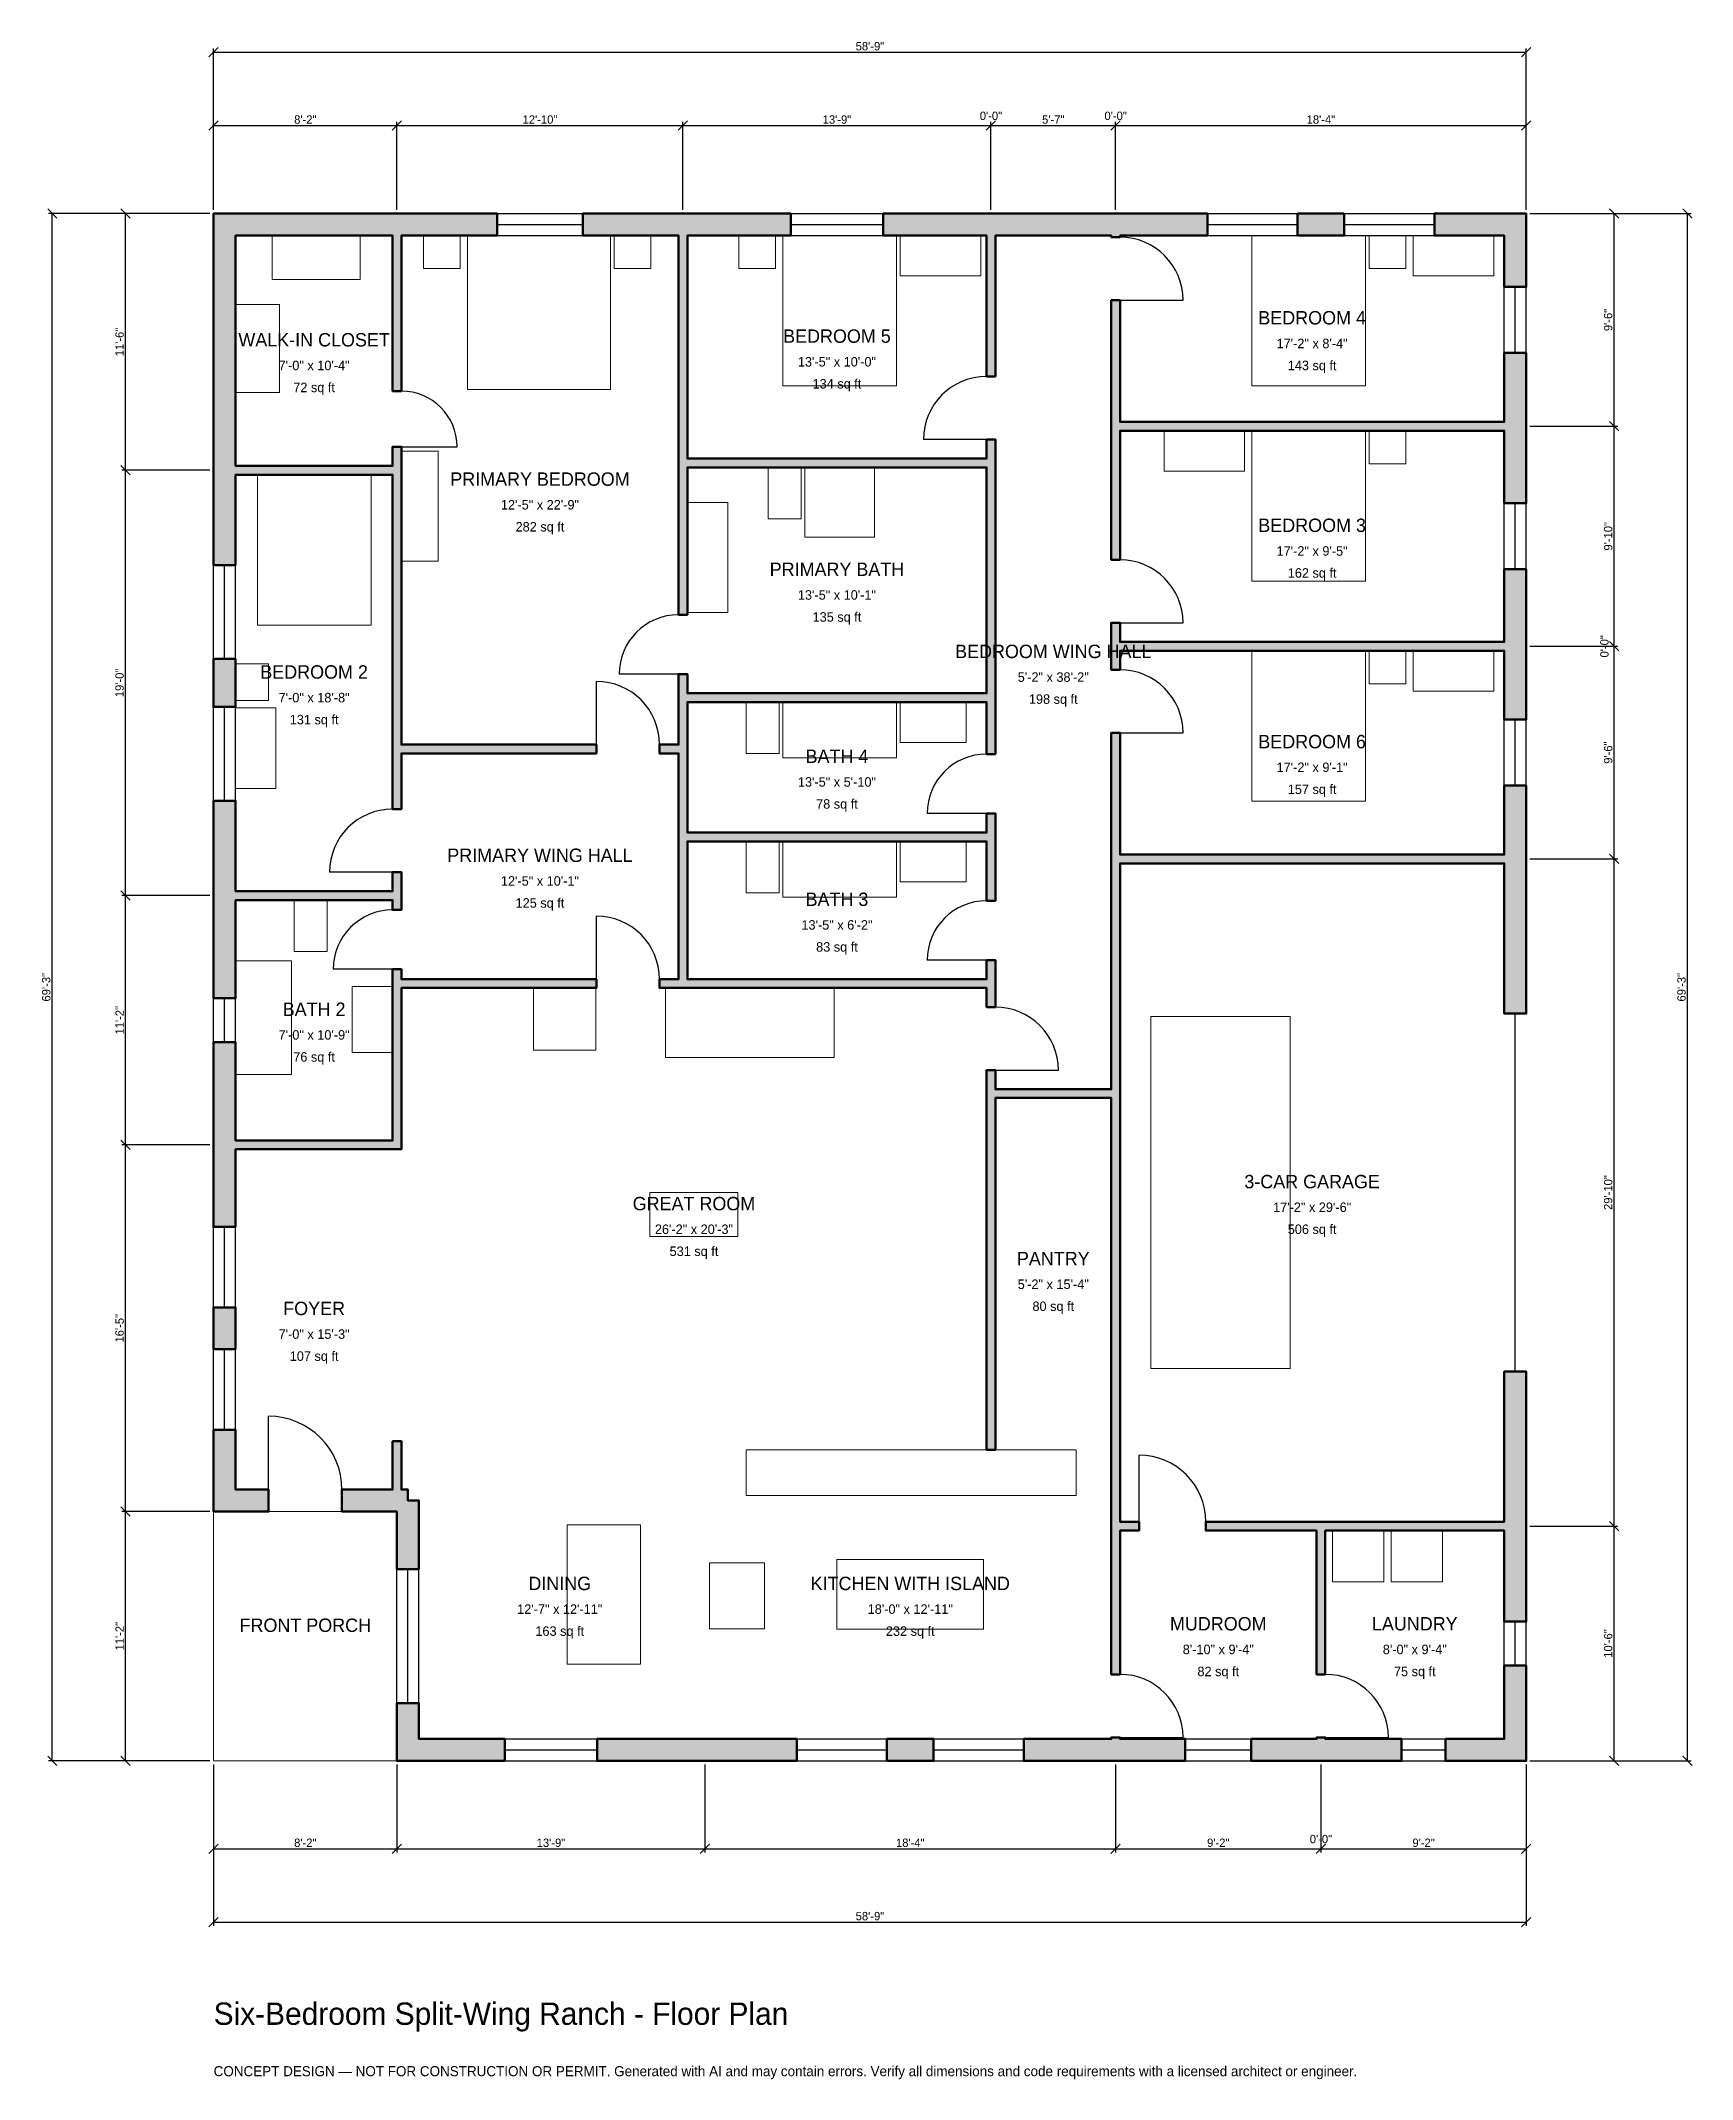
# Model space of a CAD drawing. Header units: inches. Extents: x -93 to 794, y -171 to 924.
import ezdxf
from ezdxf.enums import TextEntityAlignment as Align

# ---------------------------------------------------------------- set-up
doc = ezdxf.new("R2010")
doc.units = ezdxf.units.IN
doc.header["$MEASUREMENT"] = 0
doc.linetypes.add('DASHED', pattern=[0.6, 0.5, -0.1])
for name, color, linetype, lineweight in [('A-ANNO-DIMS', 1, 'Continuous', 13), ('A-ANNO-TEXT', 7, 'Continuous', 18), ('A-AREA-IDEN', 7, 'Continuous', 18), ('A-DOOR', 2, 'Continuous', 25), ('A-FLOR-FIXT', 9, 'Continuous', 13), ('A-FURN', 9, 'Continuous', 13), ('A-GLAZ', 4, 'Continuous', 25), ('A-SITE-PAVE', 8, 'Continuous', 13), ('A-WALL', 7, 'Continuous', 50), ('A-WALL-PATT', 8, 'Continuous', 13)]:
    doc.layers.add(name, color=color, linetype=linetype, lineweight=lineweight)
doc.dimstyles.new('PLAN', dxfattribs={"dimtxt": 4.5, "dimasz": 3, "dimexe": 2, "dimexo": 2, "dimgap": 1, "dimtad": 1, "dimdec": 0, "dimlunit": 4, "dimtsz": 2.5, "dimcen": 2.5, "dimclrd": 1, "dimclre": 1, "dimazin": 3, "dimtfac": 1, "dimtmove": 0, "dimatfit": 3})

msp = doc.modelspace()

# ---------------------------------------------------------------- hatches: boundary and pattern name
at = {"layer": 'A-WALL-PATT'}
h = msp.add_hatch(dxfattribs=at)
h.set_pattern_fill('ANSI31', color=8, scale=0.8)
h.paths.add_polyline_path([(98.4252, 0), (98.4252, 0), (98.4252, 11.811), (98.4252, 11.811), (98.4252, 30.9055), (110.2362, 30.9055), (110.2362, 11.811), (156.2992, 11.811), (156.2992, 0), (110.2362, 0), (110.2362, 0), (98.4252, 0), (98.4252, 0), (98.4252, 0)])
h.paths.add_polyline_path([(98.4252, 131.4961), (98.4252, 131.4961), (98.4252, 133.8582), (96.063, 133.8582), (96.063, 133.8583), (68.8976, 133.8583), (68.8976, 145.6693), (96.063, 145.6693), (96.063, 171.6535), (100.7874, 171.6535), (100.7874, 145.6693), (104.3307, 145.6693), (104.3307, 139.7638), (110.2362, 139.7638), (110.2362, 102.9528), (98.4252, 102.9528), (98.4252, 131.4961)])
h.paths.add_polyline_path([(11.811, 133.8583), (11.811, 133.8582), (0, 133.8582), (0, 133.8583), (0, 133.8583), (0, 145.6693), (0, 145.6693), (0, 177.8215), (11.811, 177.8215), (11.811, 145.6693), (29.5276, 145.6693), (29.5276, 133.8583), (11.811, 133.8583)])
h.paths.add_polyline_path([(0, 243.4383), (11.811, 243.4383), (11.811, 221.1286), (0, 221.1286), (0, 243.4383)])
h.paths.add_polyline_path([(0, 324.8031), (0, 328.3465), (0, 328.3465), (0, 333.0709), (0, 333.0709), (0, 336.6142), (0, 385.8268), (11.811, 385.8268), (11.811, 336.6142), (11.811, 333.0709), (96.063, 333.0709), (96.063, 414.9606), (96.063, 419.685), (96.063, 425), (100.7874, 425), (100.7874, 419.685), (205.5118, 419.685), (205.5118, 414.9606), (100.7874, 414.9606), (100.7874, 333.0709), (100.7874, 328.3465), (96.063, 328.3465), (11.811, 328.3465), (11.811, 324.8031), (11.811, 286.7454), (0, 286.7454), (0, 324.8031)])
h.paths.add_polyline_path([(0, 458.6614), (0, 462.2047), (0, 462.2047), (0, 466.9291), (0, 466.9291), (0, 470.4724), (0, 515.4856), (11.811, 515.4856), (11.811, 470.4724), (11.811, 466.9291), (96.063, 466.9291), (96.063, 477.1654), (100.7874, 477.1654), (100.7874, 466.9291), (100.7874, 462.2047), (100.7874, 456.8898), (96.063, 456.8898), (96.063, 462.2047), (11.811, 462.2047), (11.811, 458.6614), (11.811, 409.4488), (0, 409.4488), (0, 458.6614)])
h.paths.add_polyline_path([(0, 591.601), (11.811, 591.601), (11.811, 565.8793), (0, 565.8793), (0, 591.601)])
h.paths.add_polyline_path([(0, 687.0079), (0, 690.5512), (0, 690.5512), (0, 695.2756), (0, 695.2756), (0, 698.8189), (0, 818.8976), (0, 818.8976), (0, 830.7087), (0, 830.7087), (0, 830.7087), (0, 830.7087), (11.811, 830.7087), (11.811, 830.7087), (92.5197, 830.7087), (96.063, 830.7087), (96.063, 830.7087), (100.7874, 830.7087), (100.7874, 830.7087), (104.3307, 830.7087), (152.1654, 830.7087), (152.1654, 818.8976), (104.3307, 818.8976), (100.7874, 818.8976), (100.7874, 735.4331), (96.063, 735.4331), (96.063, 818.8976), (92.5197, 818.8976), (11.811, 818.8976), (11.811, 698.8189), (11.811, 695.2756), (96.063, 695.2756), (96.063, 705.5118), (100.7874, 705.5118), (100.7874, 695.2756), (100.7874, 690.5512), (100.7874, 545.6693), (205.5118, 545.6693), (205.5118, 540.9449), (100.7874, 540.9449), (100.7874, 511.0236), (96.063, 511.0236), (96.063, 540.9449), (96.063, 545.6693), (96.063, 690.5512), (11.811, 690.5512), (11.811, 687.0079), (11.811, 641.9948), (0, 641.9948), (0, 687.0079)])
h.paths.add_polyline_path([(249.6063, 830.7087), (249.6063, 830.7087), (254.3307, 830.7087), (254.3307, 830.7087), (257.874, 830.7087), (257.874, 830.7087), (309.8425, 830.7087), (309.8425, 818.8976), (254.3307, 818.8976), (254.3307, 699.2126), (414.9606, 699.2126), (414.9606, 709.4488), (419.685, 709.4488), (419.685, 699.2126), (419.685, 694.4882), (419.685, 573.2283), (419.685, 568.5039), (419.685, 540.5512), (414.9606, 540.5512), (414.9606, 568.5039), (254.3307, 568.5039), (254.3307, 545.6693), (254.3307, 540.9449), (254.3307, 498.4252), (414.9606, 498.4252), (414.9606, 508.6614), (419.685, 508.6614), (419.685, 498.4252), (419.685, 493.7008), (419.685, 461.811), (414.9606, 461.811), (414.9606, 493.7008), (254.3307, 493.7008), (254.3307, 419.685), (414.9606, 419.685), (414.9606, 419.685), (414.9606, 429.9213), (419.685, 429.9213), (419.685, 414.9606), (419.685, 414.9606), (419.685, 404.7244), (414.9606, 404.7244), (414.9606, 414.9606), (254.3307, 414.9606), (249.6063, 414.9606), (239.3701, 414.9606), (239.3701, 419.685), (249.6063, 419.685), (249.6063, 493.7008), (249.6063, 498.4252), (249.6063, 540.9449), (239.3701, 540.9449), (239.3701, 545.6693), (249.6063, 545.6693), (249.6063, 568.5039), (249.6063, 573.2283), (249.6063, 583.4646), (254.3307, 583.4646), (254.3307, 573.2283), (414.9606, 573.2283), (414.9606, 694.4882), (254.3307, 694.4882), (254.3307, 615.3543), (249.6063, 615.3543), (249.6063, 694.4882), (249.6063, 699.2126), (249.6063, 818.8976), (246.063, 818.8976), (246.063, 818.8976), (198.2283, 818.8976), (198.2283, 830.7087), (249.6063, 830.7087)])
h.paths.add_polyline_path([(411.4173, 830.7087), (411.4173, 830.7087), (414.9606, 830.7087), (414.9606, 830.7087), (419.685, 830.7087), (419.685, 830.7087), (481.8898, 830.7087), (481.8898, 830.7087), (486.6142, 830.7087), (486.6142, 830.7087), (490.1575, 830.7087), (490.1575, 830.7087), (533.5302, 830.7087), (533.5302, 818.8976), (486.6142, 818.8976), (486.6142, 818.1102), (481.8898, 818.1102), (481.8898, 818.8976), (478.3465, 818.8976), (478.3465, 818.8976), (423.2283, 818.8976), (423.2283, 818.8976), (419.685, 818.8976), (419.685, 743.3071), (414.9606, 743.3071), (414.9606, 818.8976), (359.4488, 818.8976), (359.4488, 830.7087), (411.4173, 830.7087)])
h.paths.add_polyline_path([(607.021, 830.7087), (607.021, 818.8976), (581.9554, 818.8976), (581.9554, 830.7087), (607.021, 830.7087)])
h.paths.add_polyline_path([(692.9134, 830.7087), (692.9134, 830.7087), (704.7244, 830.7087), (704.7244, 830.7087), (704.7244, 830.7087), (704.7244, 818.8976), (704.7244, 818.8976), (704.7244, 791.3386), (692.9134, 791.3386), (692.9134, 818.8976), (655.4462, 818.8976), (655.4462, 830.7087), (692.9134, 830.7087)])
h.paths.add_polyline_path([(704.7244, 722.4409), (704.7244, 718.8976), (704.7244, 718.8976), (704.7244, 714.1732), (704.7244, 714.1732), (704.7244, 710.6299), (704.7244, 675.1968), (692.9134, 675.1968), (692.9134, 710.6299), (692.9134, 714.1732), (486.6142, 714.1732), (486.6142, 644.8819), (481.8898, 644.8819), (481.8898, 714.1732), (481.8898, 718.8976), (481.8898, 784.252), (486.6142, 784.252), (486.6142, 718.8976), (692.9134, 718.8976), (692.9134, 722.4409), (692.9134, 755.9055), (704.7244, 755.9055), (704.7244, 722.4409)])
h.paths.add_polyline_path([(704.7244, 604.3307), (704.7244, 600.7874), (704.7244, 600.7874), (704.7244, 596.063), (704.7244, 596.063), (704.7244, 592.5197), (704.7244, 559.0551), (692.9134, 559.0551), (692.9134, 592.5197), (692.9134, 596.063), (486.6142, 596.063), (486.6142, 596.063), (486.6142, 585.8268), (481.8898, 585.8268), (481.8898, 596.063), (481.8898, 600.7874), (481.8898, 611.0236), (486.6142, 611.0236), (486.6142, 600.7874), (692.9134, 600.7874), (692.9134, 604.3307), (692.9134, 639.7638), (704.7244, 639.7638), (704.7244, 604.3307)])
h.paths.add_polyline_path([(704.7244, 490.1575), (704.7244, 486.6142), (704.7244, 486.6142), (704.7244, 481.8898), (704.7244, 481.8898), (704.7244, 478.3465), (704.7244, 401.1811), (692.9134, 401.1811), (692.9134, 478.3465), (692.9134, 481.8898), (486.6142, 481.8898), (486.6142, 360.6299), (486.6142, 355.9055), (486.6142, 171.6535), (486.6142, 171.6535), (486.6142, 128.3465), (496.8504, 128.3465), (496.8504, 123.622), (486.6142, 123.622), (486.6142, 46.4567), (481.8898, 46.4567), (481.8898, 123.622), (481.8898, 128.3465), (481.8898, 166.9291), (481.8898, 166.9291), (481.8898, 355.9055), (419.685, 355.9055), (419.685, 166.9291), (414.9606, 166.9291), (414.9606, 355.9055), (414.9606, 360.6299), (414.9606, 370.8661), (419.685, 370.8661), (419.685, 360.6299), (481.8898, 360.6299), (481.8898, 481.8898), (481.8898, 486.6142), (481.8898, 551.9685), (486.6142, 551.9685), (486.6142, 486.6142), (692.9134, 486.6142), (692.9134, 490.1575), (692.9134, 523.622), (704.7244, 523.622), (704.7244, 490.1575)])
h.paths.add_polyline_path([(704.7244, 131.8898), (704.7244, 128.3465), (704.7244, 128.3465), (704.7244, 123.622), (704.7244, 123.622), (704.7244, 120.0787), (704.7244, 74.8031), (692.9134, 74.8031), (692.9134, 120.0787), (692.9134, 123.622), (596.8504, 123.622), (596.8504, 46.4567), (592.126, 46.4567), (592.126, 123.622), (592.126, 123.622), (532.6772, 123.622), (532.6772, 128.3465), (592.126, 128.3465), (592.126, 128.3465), (596.8504, 128.3465), (692.9134, 128.3465), (692.9134, 131.8898), (692.9134, 209.0551), (704.7244, 209.0551), (704.7244, 131.8898)])
h.paths.add_polyline_path([(704.7244, 11.811), (704.7244, 11.811), (704.7244, 0), (704.7244, 0), (704.7244, 0), (704.7244, 0), (692.9134, 0), (692.9134, 0), (661.4173, 0), (661.4173, 11.811), (692.9134, 11.811), (692.9134, 51.1811), (704.7244, 51.1811), (704.7244, 11.811)])
h.paths.add_polyline_path([(600.3937, 0), (596.8504, 0), (596.8504, 0), (592.126, 0), (592.126, 0), (588.5827, 0), (557.0866, 0), (557.0866, 11.811), (588.5827, 11.811), (592.126, 11.811), (592.126, 12.5984), (596.8504, 12.5984), (596.8504, 11.811), (600.3937, 11.811), (637.7953, 11.811), (637.7953, 0), (600.3937, 0)])
h.paths.add_polyline_path([(490.1575, 0), (486.6142, 0), (486.6142, 0), (481.8898, 0), (481.8898, 0), (478.3465, 0), (434.9738, 0), (434.9738, 11.811), (478.3465, 11.811), (481.8898, 11.811), (481.8898, 12.5984), (486.6142, 12.5984), (486.6142, 11.811), (490.1575, 11.811), (521.6535, 11.811), (521.6535, 0), (490.1575, 0)])
h.paths.add_polyline_path([(361.4829, 0), (361.4829, 11.811), (386.5486, 11.811), (386.5486, 0), (361.4829, 0)])
h.paths.add_polyline_path([(269.685, 0), (257.874, 0), (205.9055, 0), (205.9055, 11.811), (257.874, 11.811), (269.685, 11.811), (313.0577, 11.811), (313.0577, 0), (269.685, 0)])

# ---------------------------------------------------------------- linework, layer by layer
at = {"layer": 'A-DOOR'}
for p, q in [((486.6142, 784.252), (520.4724, 784.252)), ((100.7874, 705.5118), (130.7087, 705.5118)), ((414.9606, 709.4488), (381.1024, 709.4488)), ((486.6142, 611.0236), (520.4724, 611.0236)), ((249.6063, 583.4646), (217.7165, 583.4646)), ((205.5118, 545.6693), (205.5118, 579.5276)), ((486.6142, 551.9685), (520.4724, 551.9685)), ((414.9606, 508.6614), (383.0709, 508.6614)), ((96.063, 477.1654), (62.2047, 477.1654)), ((205.5118, 419.685), (205.5118, 453.5433)), ((414.9606, 429.9213), (383.0709, 429.9213)), ((96.063, 425), (64.1732, 425)), ((419.685, 370.8661), (453.5433, 370.8661)), ((29.5276, 145.6693), (29.5276, 185.0394)), ((496.8504, 128.3465), (496.8504, 164.1732)), ((486.6142, 12.5984), (520.4724, 12.5984)), ((596.8504, 12.5984), (630.7087, 12.5984))]:
    msp.add_line(p, q, dxfattribs=at)
at = {"layer": 'A-DOOR', "linetype": 'DASHED'}
msp.add_line((698.8189, 209.0551), (698.8189, 401.1811), dxfattribs=at)
at = {"layer": 'A-DOOR'}
for centre, radius, start, end in [((486.6142, 784.252), 33.8583, 0, 90), ((100.7874, 705.5118), 29.9213, 0, 90), ((414.9606, 709.4488), 33.8583, 90, 180), ((486.6142, 611.0236), 33.8583, 0, 90), ((249.6063, 583.4646), 31.8898, 90, 180), ((486.6142, 551.9685), 33.8583, 0, 90), ((205.5118, 545.6693), 33.8583, 0, 90), ((414.9606, 508.6614), 31.8898, 90, 180), ((96.063, 477.1654), 33.8583, 90, 180), ((414.9606, 429.9213), 31.8898, 90, 180), ((96.063, 425), 31.8898, 90, 180), ((205.5118, 419.685), 33.8583, 0, 90), ((419.685, 370.8661), 33.8583, 0, 90), ((29.5276, 145.6693), 39.3701, 0, 90), ((496.8504, 128.3465), 35.8268, 0, 90), ((486.6142, 12.5984), 33.8583, 0, 90), ((596.8504, 12.5984), 33.8583, 0, 90)]:
    msp.add_arc(centre, radius, start, end, dxfattribs=at)
at = {"layer": 'A-FLOR-FIXT'}
for points in [[(297.6378, 666.9291), (315.3543, 666.9291), (315.3543, 694.4882), (297.6378, 694.4882)], [(317.3228, 657.0866), (354.7244, 657.0866), (354.7244, 694.4882), (317.3228, 694.4882)], [(254.3307, 616.5354), (275.9843, 616.5354), (275.9843, 675.5906), (254.3307, 675.5906)], [(285.8268, 540.9449), (303.5433, 540.9449), (303.5433, 568.5039), (285.8268, 568.5039)], [(305.5118, 538.5827), (366.5354, 538.5827), (366.5354, 568.5039), (305.5118, 568.5039)], [(368.5039, 546.8504), (403.937, 546.8504), (403.937, 568.5039), (368.5039, 568.5039)], [(285.8268, 466.1417), (303.5433, 466.1417), (303.5433, 493.7008), (285.8268, 493.7008)], [(305.5118, 463.7795), (366.5354, 463.7795), (366.5354, 493.7008), (305.5118, 493.7008)], [(368.5039, 472.0472), (403.937, 472.0472), (403.937, 493.7008), (368.5039, 493.7008)], [(43.3071, 434.6457), (61.0236, 434.6457), (61.0236, 462.2047), (43.3071, 462.2047)], [(11.811, 368.5039), (41.7323, 368.5039), (41.7323, 429.5276), (11.811, 429.5276)], [(74.4094, 380.315), (96.063, 380.315), (96.063, 415.748), (74.4094, 415.748)], [(285.8268, 142.5197), (462.9921, 142.5197), (462.9921, 166.9291), (285.8268, 166.9291)], [(334.6457, 70.6693), (413.3858, 70.6693), (413.3858, 108.0709), (334.6457, 108.0709)]]:
    msp.add_lwpolyline(points, close=True, dxfattribs=at)
at = {"layer": 'A-FURN'}
for points in [[(31.4961, 795.2756), (78.7402, 795.2756), (78.7402, 818.8976), (31.4961, 818.8976)], [(112.5984, 801.1811), (132.2835, 801.1811), (132.2835, 818.8976), (112.5984, 818.8976)], [(136.2205, 736.2205), (212.9921, 736.2205), (212.9921, 818.8976), (136.2205, 818.8976)], [(214.9606, 801.1811), (234.6457, 801.1811), (234.6457, 818.8976), (214.9606, 818.8976)], [(281.8898, 801.1811), (301.5748, 801.1811), (301.5748, 818.8976), (281.8898, 818.8976)], [(305.5118, 738.189), (366.5354, 738.189), (366.5354, 818.8976), (305.5118, 818.8976)], [(368.5039, 797.2441), (411.811, 797.2441), (411.811, 818.8976), (368.5039, 818.8976)], [(557.4803, 738.189), (618.5039, 738.189), (618.5039, 818.8976), (557.4803, 818.8976)], [(620.4724, 801.1811), (640.1575, 801.1811), (640.1575, 818.8976), (620.4724, 818.8976)], [(644.0945, 797.2441), (687.4016, 797.2441), (687.4016, 818.8976), (644.0945, 818.8976)], [(11.811, 734.6457), (35.4331, 734.6457), (35.4331, 781.8898), (11.811, 781.8898)], [(510.2362, 692.5197), (553.5433, 692.5197), (553.5433, 714.1732), (510.2362, 714.1732)], [(557.4803, 633.4646), (618.5039, 633.4646), (618.5039, 714.1732), (557.4803, 714.1732)], [(620.4724, 696.4567), (640.1575, 696.4567), (640.1575, 714.1732), (620.4724, 714.1732)], [(100.7874, 644.0945), (120.4724, 644.0945), (120.4724, 703.1496), (100.7874, 703.1496)], [(23.622, 609.8425), (84.6457, 609.8425), (84.6457, 690.5512), (23.622, 690.5512)], [(557.4803, 515.3543), (618.5039, 515.3543), (618.5039, 596.063), (557.4803, 596.063)], [(620.4724, 578.3465), (640.1575, 578.3465), (640.1575, 596.063), (620.4724, 596.063)], [(644.0945, 574.4094), (687.4016, 574.4094), (687.4016, 596.063), (644.0945, 596.063)], [(11.811, 569.2913), (29.5276, 569.2913), (29.5276, 588.9764), (11.811, 588.9764)], [(11.811, 522.0472), (33.4646, 522.0472), (33.4646, 565.3543), (11.811, 565.3543)], [(171.6535, 381.4961), (205.1181, 381.4961), (205.1181, 414.9606), (171.6535, 414.9606)], [(242.5197, 377.5591), (333.0709, 377.5591), (333.0709, 414.9606), (242.5197, 414.9606)], [(503.1496, 210.6299), (577.9528, 210.6299), (577.9528, 399.6063), (503.1496, 399.6063)], [(234.252, 281.4961), (281.4961, 281.4961), (281.4961, 305.1181), (234.252, 305.1181)], [(189.7638, 51.9685), (229.1339, 51.9685), (229.1339, 126.7717), (189.7638, 126.7717)], [(600.7874, 96.063), (628.3465, 96.063), (628.3465, 123.622), (600.7874, 123.622)], [(632.2835, 96.063), (659.8425, 96.063), (659.8425, 123.622), (632.2835, 123.622)], [(266.1417, 70.8661), (295.6693, 70.8661), (295.6693, 106.2992), (266.1417, 106.2992)]]:
    msp.add_lwpolyline(points, close=True, dxfattribs=at)
at = {"layer": 'A-GLAZ'}
for p, q in [((152.1654, 830.7087), (198.2283, 830.7087)), ((152.1654, 824.8031), (198.2283, 824.8031)), ((309.8425, 830.7087), (359.4488, 830.7087)), ((309.8425, 824.8031), (359.4488, 824.8031)), ((533.5302, 830.7087), (581.9554, 830.7087)), ((533.5302, 824.8031), (581.9554, 824.8031)), ((607.021, 830.7087), (655.4462, 830.7087)), ((607.021, 824.8031), (655.4462, 824.8031)), ((152.1654, 818.8976), (198.2283, 818.8976)), ((309.8425, 818.8976), (359.4488, 818.8976)), ((533.5302, 818.8976), (581.9554, 818.8976)), ((607.021, 818.8976), (655.4462, 818.8976)), ((692.9134, 755.9055), (692.9134, 791.3386)), ((698.8189, 755.9055), (698.8189, 791.3386)), ((704.7244, 755.9055), (704.7244, 791.3386)), ((692.9134, 639.7638), (692.9134, 675.1968)), ((698.8189, 639.7638), (698.8189, 675.1968)), ((704.7244, 639.7638), (704.7244, 675.1968)), ((0, 591.601), (0, 641.9948)), ((5.9055, 591.601), (5.9055, 641.9948)), ((11.811, 591.601), (11.811, 641.9948)), ((0, 515.4856), (0, 565.8793)), ((5.9055, 515.4856), (5.9055, 565.8793)), ((11.811, 515.4856), (11.811, 565.8793)), ((692.9134, 523.622), (692.9134, 559.0551)), ((698.8189, 523.622), (698.8189, 559.0551)), ((704.7244, 523.622), (704.7244, 559.0551)), ((0, 385.8268), (0, 409.4488)), ((5.9055, 385.8268), (5.9055, 409.4488)), ((11.811, 385.8268), (11.811, 409.4488)), ((0, 243.4383), (0, 286.7454)), ((5.9055, 243.4383), (5.9055, 286.7454)), ((11.811, 243.4383), (11.811, 286.7454)), ((0, 177.8215), (0, 221.1286)), ((5.9055, 177.8215), (5.9055, 221.1286)), ((11.811, 177.8215), (11.811, 221.1286)), ((98.4252, 30.9055), (98.4252, 102.9528)), ((104.3307, 30.9055), (104.3307, 102.9528)), ((110.2362, 30.9055), (110.2362, 102.9528)), ((692.9134, 51.1811), (692.9134, 74.8031)), ((698.8189, 51.1811), (698.8189, 74.8031)), ((704.7244, 51.1811), (704.7244, 74.8031)), ((156.2992, 11.811), (205.9055, 11.811)), ((313.0577, 11.811), (361.4829, 11.811)), ((386.5486, 11.811), (434.9738, 11.811)), ((521.6535, 11.811), (557.0866, 11.811)), ((637.7953, 11.811), (661.4173, 11.811)), ((156.2992, 5.9055), (205.9055, 5.9055)), ((156.2992, 0), (205.9055, 0)), ((313.0577, 5.9055), (361.4829, 5.9055)), ((313.0577, 0), (361.4829, 0)), ((386.5486, 5.9055), (434.9738, 5.9055)), ((386.5486, 0), (434.9738, 0)), ((521.6535, 5.9055), (557.0866, 5.9055)), ((521.6535, 0), (557.0866, 0)), ((637.7953, 5.9055), (661.4173, 5.9055)), ((637.7953, 0), (661.4173, 0))]:
    msp.add_line(p, q, dxfattribs=at)
at = {"layer": 'A-SITE-PAVE', "linetype": 'DASHED'}
msp.add_lwpolyline([(0, 0), (98.4252, 0), (98.4252, 133.8583), (0, 133.8583)], close=True, dxfattribs=at)
at = {"layer": 'A-WALL'}
for points in [[(0, 687.0079), (0, 690.5512), (0, 690.5512), (0, 695.2756), (0, 695.2756), (0, 698.8189), (0, 818.8976), (0, 818.8976), (0, 830.7087), (0, 830.7087), (0, 830.7087), (0, 830.7087), (11.811, 830.7087), (11.811, 830.7087), (92.5197, 830.7087), (96.063, 830.7087), (96.063, 830.7087), (100.7874, 830.7087), (100.7874, 830.7087), (104.3307, 830.7087), (152.1654, 830.7087), (152.1654, 818.8976), (104.3307, 818.8976), (100.7874, 818.8976), (100.7874, 735.4331), (96.063, 735.4331), (96.063, 818.8976), (92.5197, 818.8976), (11.811, 818.8976), (11.811, 698.8189), (11.811, 695.2756), (96.063, 695.2756), (96.063, 705.5118), (100.7874, 705.5118), (100.7874, 695.2756), (100.7874, 690.5512), (100.7874, 545.6693), (205.5118, 545.6693), (205.5118, 540.9449), (100.7874, 540.9449), (100.7874, 511.0236), (96.063, 511.0236), (96.063, 540.9449), (96.063, 545.6693), (96.063, 690.5512), (11.811, 690.5512), (11.811, 687.0079), (11.811, 641.9948), (0, 641.9948), (0, 687.0079)], [(249.6063, 830.7087), (249.6063, 830.7087), (254.3307, 830.7087), (254.3307, 830.7087), (257.874, 830.7087), (257.874, 830.7087), (309.8425, 830.7087), (309.8425, 818.8976), (254.3307, 818.8976), (254.3307, 699.2126), (414.9606, 699.2126), (414.9606, 709.4488), (419.685, 709.4488), (419.685, 699.2126), (419.685, 694.4882), (419.685, 573.2283), (419.685, 568.5039), (419.685, 540.5512), (414.9606, 540.5512), (414.9606, 568.5039), (254.3307, 568.5039), (254.3307, 545.6693), (254.3307, 540.9449), (254.3307, 498.4252), (414.9606, 498.4252), (414.9606, 508.6614), (419.685, 508.6614), (419.685, 498.4252), (419.685, 493.7008), (419.685, 461.811), (414.9606, 461.811), (414.9606, 493.7008), (254.3307, 493.7008), (254.3307, 419.685), (414.9606, 419.685), (414.9606, 419.685), (414.9606, 429.9213), (419.685, 429.9213), (419.685, 414.9606), (419.685, 414.9606), (419.685, 404.7244), (414.9606, 404.7244), (414.9606, 414.9606), (254.3307, 414.9606), (249.6063, 414.9606), (239.3701, 414.9606), (239.3701, 419.685), (249.6063, 419.685), (249.6063, 493.7008), (249.6063, 498.4252), (249.6063, 540.9449), (239.3701, 540.9449), (239.3701, 545.6693), (249.6063, 545.6693), (249.6063, 568.5039), (249.6063, 573.2283), (249.6063, 583.4646), (254.3307, 583.4646), (254.3307, 573.2283), (414.9606, 573.2283), (414.9606, 694.4882), (254.3307, 694.4882), (254.3307, 615.3543), (249.6063, 615.3543), (249.6063, 694.4882), (249.6063, 699.2126), (249.6063, 818.8976), (246.063, 818.8976), (246.063, 818.8976), (198.2283, 818.8976), (198.2283, 830.7087), (249.6063, 830.7087)], [(411.4173, 830.7087), (411.4173, 830.7087), (414.9606, 830.7087), (414.9606, 830.7087), (419.685, 830.7087), (419.685, 830.7087), (481.8898, 830.7087), (481.8898, 830.7087), (486.6142, 830.7087), (486.6142, 830.7087), (490.1575, 830.7087), (490.1575, 830.7087), (533.5302, 830.7087), (533.5302, 818.8976), (486.6142, 818.8976), (486.6142, 818.1102), (481.8898, 818.1102), (481.8898, 818.8976), (478.3465, 818.8976), (478.3465, 818.8976), (423.2283, 818.8976), (423.2283, 818.8976), (419.685, 818.8976), (419.685, 743.3071), (414.9606, 743.3071), (414.9606, 818.8976), (359.4488, 818.8976), (359.4488, 830.7087), (411.4173, 830.7087)], [(607.021, 830.7087), (607.021, 818.8976), (581.9554, 818.8976), (581.9554, 830.7087), (607.021, 830.7087)], [(692.9134, 830.7087), (692.9134, 830.7087), (704.7244, 830.7087), (704.7244, 830.7087), (704.7244, 830.7087), (704.7244, 818.8976), (704.7244, 818.8976), (704.7244, 791.3386), (692.9134, 791.3386), (692.9134, 818.8976), (655.4462, 818.8976), (655.4462, 830.7087), (692.9134, 830.7087)], [(704.7244, 722.4409), (704.7244, 718.8976), (704.7244, 718.8976), (704.7244, 714.1732), (704.7244, 714.1732), (704.7244, 710.6299), (704.7244, 675.1968), (692.9134, 675.1968), (692.9134, 710.6299), (692.9134, 714.1732), (486.6142, 714.1732), (486.6142, 644.8819), (481.8898, 644.8819), (481.8898, 714.1732), (481.8898, 718.8976), (481.8898, 784.252), (486.6142, 784.252), (486.6142, 718.8976), (692.9134, 718.8976), (692.9134, 722.4409), (692.9134, 755.9055), (704.7244, 755.9055), (704.7244, 722.4409)], [(704.7244, 604.3307), (704.7244, 600.7874), (704.7244, 600.7874), (704.7244, 596.063), (704.7244, 596.063), (704.7244, 592.5197), (704.7244, 559.0551), (692.9134, 559.0551), (692.9134, 592.5197), (692.9134, 596.063), (486.6142, 596.063), (486.6142, 596.063), (486.6142, 585.8268), (481.8898, 585.8268), (481.8898, 596.063), (481.8898, 600.7874), (481.8898, 611.0236), (486.6142, 611.0236), (486.6142, 600.7874), (692.9134, 600.7874), (692.9134, 604.3307), (692.9134, 639.7638), (704.7244, 639.7638), (704.7244, 604.3307)], [(0, 591.601), (11.811, 591.601), (11.811, 565.8793), (0, 565.8793), (0, 591.601)], [(704.7244, 490.1575), (704.7244, 486.6142), (704.7244, 486.6142), (704.7244, 481.8898), (704.7244, 481.8898), (704.7244, 478.3465), (704.7244, 401.1811), (692.9134, 401.1811), (692.9134, 478.3465), (692.9134, 481.8898), (486.6142, 481.8898), (486.6142, 360.6299), (486.6142, 355.9055), (486.6142, 171.6535), (486.6142, 171.6535), (486.6142, 128.3465), (496.8504, 128.3465), (496.8504, 123.622), (486.6142, 123.622), (486.6142, 46.4567), (481.8898, 46.4567), (481.8898, 123.622), (481.8898, 128.3465), (481.8898, 166.9291), (481.8898, 166.9291), (481.8898, 355.9055), (419.685, 355.9055), (419.685, 166.9291), (414.9606, 166.9291), (414.9606, 355.9055), (414.9606, 360.6299), (414.9606, 370.8661), (419.685, 370.8661), (419.685, 360.6299), (481.8898, 360.6299), (481.8898, 481.8898), (481.8898, 486.6142), (481.8898, 551.9685), (486.6142, 551.9685), (486.6142, 486.6142), (692.9134, 486.6142), (692.9134, 490.1575), (692.9134, 523.622), (704.7244, 523.622), (704.7244, 490.1575)], [(0, 458.6614), (0, 462.2047), (0, 462.2047), (0, 466.9291), (0, 466.9291), (0, 470.4724), (0, 515.4856), (11.811, 515.4856), (11.811, 470.4724), (11.811, 466.9291), (96.063, 466.9291), (96.063, 477.1654), (100.7874, 477.1654), (100.7874, 466.9291), (100.7874, 462.2047), (100.7874, 456.8898), (96.063, 456.8898), (96.063, 462.2047), (11.811, 462.2047), (11.811, 458.6614), (11.811, 409.4488), (0, 409.4488), (0, 458.6614)], [(0, 324.8031), (0, 328.3465), (0, 328.3465), (0, 333.0709), (0, 333.0709), (0, 336.6142), (0, 385.8268), (11.811, 385.8268), (11.811, 336.6142), (11.811, 333.0709), (96.063, 333.0709), (96.063, 414.9606), (96.063, 419.685), (96.063, 425), (100.7874, 425), (100.7874, 419.685), (205.5118, 419.685), (205.5118, 414.9606), (100.7874, 414.9606), (100.7874, 333.0709), (100.7874, 328.3465), (96.063, 328.3465), (11.811, 328.3465), (11.811, 324.8031), (11.811, 286.7454), (0, 286.7454), (0, 324.8031)], [(0, 243.4383), (11.811, 243.4383), (11.811, 221.1286), (0, 221.1286), (0, 243.4383)], [(704.7244, 131.8898), (704.7244, 128.3465), (704.7244, 128.3465), (704.7244, 123.622), (704.7244, 123.622), (704.7244, 120.0787), (704.7244, 74.8031), (692.9134, 74.8031), (692.9134, 120.0787), (692.9134, 123.622), (596.8504, 123.622), (596.8504, 46.4567), (592.126, 46.4567), (592.126, 123.622), (592.126, 123.622), (532.6772, 123.622), (532.6772, 128.3465), (592.126, 128.3465), (592.126, 128.3465), (596.8504, 128.3465), (692.9134, 128.3465), (692.9134, 131.8898), (692.9134, 209.0551), (704.7244, 209.0551), (704.7244, 131.8898)], [(11.811, 133.8583), (11.811, 133.8582), (0, 133.8582), (0, 133.8583), (0, 133.8583), (0, 145.6693), (0, 145.6693), (0, 177.8215), (11.811, 177.8215), (11.811, 145.6693), (29.5276, 145.6693), (29.5276, 133.8583), (11.811, 133.8583)], [(98.4252, 131.4961), (98.4252, 131.4961), (98.4252, 133.8582), (96.063, 133.8582), (96.063, 133.8583), (68.8976, 133.8583), (68.8976, 145.6693), (96.063, 145.6693), (96.063, 171.6535), (100.7874, 171.6535), (100.7874, 145.6693), (104.3307, 145.6693), (104.3307, 139.7638), (110.2362, 139.7638), (110.2362, 102.9528), (98.4252, 102.9528), (98.4252, 131.4961)], [(704.7244, 11.811), (704.7244, 11.811), (704.7244, 0), (704.7244, 0), (704.7244, 0), (704.7244, 0), (692.9134, 0), (692.9134, 0), (661.4173, 0), (661.4173, 11.811), (692.9134, 11.811), (692.9134, 51.1811), (704.7244, 51.1811), (704.7244, 11.811)], [(98.4252, 0), (98.4252, 0), (98.4252, 11.811), (98.4252, 11.811), (98.4252, 30.9055), (110.2362, 30.9055), (110.2362, 11.811), (156.2992, 11.811), (156.2992, 0), (110.2362, 0), (110.2362, 0), (98.4252, 0), (98.4252, 0), (98.4252, 0)], [(269.685, 0), (257.874, 0), (205.9055, 0), (205.9055, 11.811), (257.874, 11.811), (269.685, 11.811), (313.0577, 11.811), (313.0577, 0), (269.685, 0)], [(361.4829, 0), (361.4829, 11.811), (386.5486, 11.811), (386.5486, 0), (361.4829, 0)], [(490.1575, 0), (486.6142, 0), (486.6142, 0), (481.8898, 0), (481.8898, 0), (478.3465, 0), (434.9738, 0), (434.9738, 11.811), (478.3465, 11.811), (481.8898, 11.811), (481.8898, 12.5984), (486.6142, 12.5984), (486.6142, 11.811), (490.1575, 11.811), (521.6535, 11.811), (521.6535, 0), (490.1575, 0)], [(600.3937, 0), (596.8504, 0), (596.8504, 0), (592.126, 0), (592.126, 0), (588.5827, 0), (557.0866, 0), (557.0866, 11.811), (588.5827, 11.811), (592.126, 11.811), (592.126, 12.5984), (596.8504, 12.5984), (596.8504, 11.811), (600.3937, 11.811), (637.7953, 11.811), (637.7953, 0), (600.3937, 0)]]:
    msp.add_lwpolyline(points, close=True, dxfattribs=at)

# ---------------------------------------------------------------- texts
at = {"layer": 'A-ANNO-TEXT'}
for s, height, p in [('Six-Bedroom Split-Wing Ranch - Floor Plan', 12, (0, -141.7323)), ('CONCEPT DESIGN — NOT FOR CONSTRUCTION OR PERMIT. Generated with AI and may contain errors. Verify all dimensions and code requirements with a licensed architect or engineer.', 5.4, (0, -169.2913))]:
    msp.add_text(s, height=height, dxfattribs=at).set_placement(p)
at = {"layer": 'A-AREA-IDEN'}
for s, height, p in [('BEDROOM 4', 7.2, (589.7638, 774.8031)), ('WALK-IN CLOSET', 7.2, (53.937, 762.9921)), ('BEDROOM 5', 7.2, (334.6457, 764.9606)), ('17\'-2" x 8\'-4"', 5.1, (589.7638, 761.0236)), ('7\'-0" x 10\'-4"', 5.1, (53.937, 749.2126)), ('13\'-5" x 10\'-0"', 5.1, (334.6457, 751.1811)), ('143 sq ft', 5.1, (589.7638, 749.2126)), ('72 sq ft', 5.1, (53.937, 737.4016)), ('134 sq ft', 5.1, (334.6457, 739.3701)), ('PRIMARY BEDROOM', 7.2, (175.1969, 688.189)), ('12\'-5" x 22\'-9"', 5.1, (175.1969, 674.4094)), ('282 sq ft', 5.1, (175.1969, 662.5984)), ('BEDROOM 3', 7.2, (589.7638, 663.3858)), ('17\'-2" x 9\'-5"', 5.1, (589.7638, 649.6063)), ('PRIMARY BATH', 7.2, (334.6457, 639.7638)), ('162 sq ft', 5.1, (589.7638, 637.7953)), ('13\'-5" x 10\'-1"', 5.1, (334.6457, 625.9843)), ('135 sq ft', 5.1, (334.6457, 614.1732)), ('BEDROOM WING HALL', 7.2, (450.7874, 595.6693)), ('BEDROOM 2', 7.2, (53.937, 584.6457)), ('5\'-2" x 38\'-2"', 5.1, (450.7874, 581.8898)), ('7\'-0" x 18\'-8"', 5.1, (53.937, 570.8661)), ('198 sq ft', 5.1, (450.7874, 570.0787)), ('131 sq ft', 5.1, (53.937, 559.0551)), ('BEDROOM 6', 7.2, (589.7638, 547.2441)), ('BATH 4', 7.2, (334.6457, 539.3701)), ('13\'-5" x 5\'-10"', 5.1, (334.6457, 525.5906)), ('17\'-2" x 9\'-1"', 5.1, (589.7638, 533.4646)), ('78 sq ft', 5.1, (334.6457, 513.7795)), ('157 sq ft', 5.1, (589.7638, 521.6535)), ('PRIMARY WING HALL', 7.2, (175.1969, 486.2205)), ('12\'-5" x 10\'-1"', 5.1, (175.1969, 472.4409)), ('125 sq ft', 5.1, (175.1969, 460.6299)), ('BATH 3', 7.2, (334.6457, 462.5984)), ('13\'-5" x 6\'-2"', 5.1, (334.6457, 448.8189)), ('83 sq ft', 5.1, (334.6457, 437.0079)), ('BATH 2', 7.2, (53.937, 403.5433)), ('7\'-0" x 10\'-9"', 5.1, (53.937, 389.7638)), ('76 sq ft', 5.1, (53.937, 377.9528)), ('3-CAR GARAGE', 7.2, (589.7638, 311.0236)), ('GREAT ROOM', 7.2, (257.874, 299.2126)), ('17\'-2" x 29\'-6"', 5.1, (589.7638, 297.2441)), ('26\'-2" x 20\'-3"', 5.1, (257.874, 285.4331)), ('506 sq ft', 5.1, (589.7638, 285.4331)), ('531 sq ft', 5.1, (257.874, 273.622)), ('PANTRY', 7.2, (450.7874, 269.685)), ('5\'-2" x 15\'-4"', 5.1, (450.7874, 255.9055)), ('FOYER', 7.2, (53.937, 242.9134)), ('80 sq ft', 5.1, (450.7874, 244.0945)), ('7\'-0" x 15\'-3"', 5.1, (53.937, 229.1339)), ('107 sq ft', 5.1, (53.937, 217.3228)), ('DINING', 7.2, (185.8268, 95.2756)), ('KITCHEN WITH ISLAND', 7.2, (374.0157, 95.2756)), ('12\'-7" x 12\'-11"', 5.1, (185.8268, 81.4961)), ('18\'-0" x 12\'-11"', 5.1, (374.0157, 81.4961)), ('MUDROOM', 7.2, (539.3701, 73.622)), ('LAUNDRY', 7.2, (644.8819, 73.622)), ('FRONT PORCH', 7.2, (49.2126, 72.8346)), ('163 sq ft', 5.1, (185.8268, 69.685)), ('232 sq ft', 5.1, (374.0157, 69.685)), ('8\'-10" x 9\'-4"', 5.1, (539.3701, 59.8425)), ('8\'-0" x 9\'-4"', 5.1, (644.8819, 59.8425)), ('82 sq ft', 5.1, (539.3701, 48.0315)), ('75 sq ft', 5.1, (644.8819, 48.0315))]:
    msp.add_text(s, height=height, dxfattribs=at).set_placement(p, align=Align.MIDDLE_CENTER)

# ---------------------------------------------------------------- dimensions: what is measured, and where the dimension line sits
at = {"layer": 'A-ANNO-DIMS'}
for base, p1, p2, text in [((0, 917.3228), (0, 830.7087), (704.7244, 830.7087), '58\'-9"'), ((0, 877.9528), (0, 830.7087), (98.4252, 830.7087), '8\'-2"'), ((98.4252, 877.9528), (98.4252, 830.7087), (251.9685, 830.7087), '12\'-10"'), ((251.9685, 877.9528), (251.9685, 830.7087), (417.3228, 830.7087), '13\'-9"'), ((417.3228, 877.9528), (417.3228, 830.7087), (417.3228, 830.7087), '0\'-0"'), ((417.3228, 877.9528), (417.3228, 830.7087), (484.252, 830.7087), '5\'-7"'), ((484.252, 877.9528), (484.252, 830.7087), (484.252, 830.7087), '0\'-0"'), ((484.252, 877.9528), (484.252, 830.7087), (704.7244, 830.7087), '18\'-4"'), ((0, -47.2441), (0, 0), (98.4252, 0), '8\'-2"'), ((0, -86.6142), (0, 0), (704.7244, 0), '58\'-9"'), ((98.4252, -47.2441), (98.4252, 0), (263.7795, 0), '13\'-9"'), ((263.7795, -47.2441), (263.7795, 0), (484.252, 0), '18\'-4"'), ((484.252, -47.2441), (484.252, 0), (594.4882, 0), '9\'-2"'), ((594.4882, -47.2441), (594.4882, 0), (594.4882, 0), '0\'-0"'), ((594.4882, -47.2441), (594.4882, 0), (704.7244, 0), '9\'-2"')]:
    msp.add_linear_dim(base=base, p1=p1, p2=p2, text=text, dimstyle='PLAN', dxfattribs=at).render()
for base, p1, p2, text in [((-86.6142, 0), (0, 0), (0, 830.7087), '69\'-3"'), ((-47.2441, 692.9134), (0, 692.9134), (0, 830.7087), '11\'-6"'), ((751.9685, 716.5354), (704.7244, 716.5354), (704.7244, 830.7087), '9\'-6"'), ((791.3386, 0), (704.7244, 0), (704.7244, 830.7087), '69\'-3"'), ((751.9685, 598.4252), (704.7244, 598.4252), (704.7244, 716.5354), '9\'-10"'), ((-47.2441, 464.5669), (0, 464.5669), (0, 692.9134), '19\'-0"'), ((751.9685, 598.4252), (704.7244, 598.4252), (704.7244, 598.4252), '0\'-0"'), ((751.9685, 484.252), (704.7244, 484.252), (704.7244, 598.4252), '9\'-6"'), ((751.9685, 125.9843), (704.7244, 125.9843), (704.7244, 484.252), '29\'-10"'), ((-47.2441, 330.7087), (0, 330.7087), (0, 464.5669), '11\'-2"'), ((-47.2441, 133.8583), (0, 133.8583), (0, 330.7087), '16\'-5"'), ((-47.2441, 0), (0, 0), (0, 133.8583), '11\'-2"'), ((751.9685, 0), (704.7244, 0), (704.7244, 125.9843), '10\'-6"')]:
    msp.add_linear_dim(base=base, p1=p1, p2=p2, angle=90, text=text, dimstyle='PLAN', dxfattribs=at).render()

doc.saveas('drawing.dxf')
